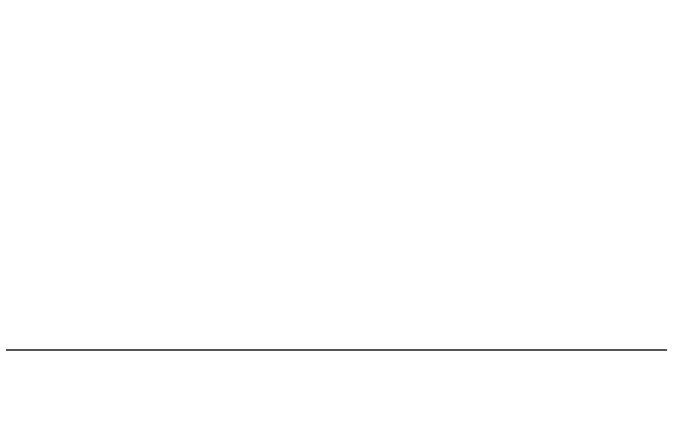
# Model space of a CAD drawing. Header units: metres. Extents: x 4 to 45, y -1 to 1222.
# Drawn here: x 38.741 to 39.934, y 1209.313 to 1210.055 of the extents above; entities that cross this region are included whole.
import ezdxf

# ---------------------------------------------------------------- set-up
doc = ezdxf.new("R2010")
doc.units = ezdxf.units.M
doc.layers.get('Defpoints').update_dxf_attribs({"color": 41})
doc.layers.add('A-ANNO-DIMS', color=7, linetype='Continuous', lineweight=9)
doc.styles.add('Arial Narrow_4', font='ARIALN.TTF', dxfattribs={"height": 0.125})
doc.dimstyles.new('Dimension_Standard_O__mm_', dxfattribs={"dimscale": 0.3048, "dimtxt": 0.127929, "dimasz": 0.410105, "dimexe": 0.393701, "dimexo": 0.246063, "dimgap": 0.246063, "dimtad": 1, "dimdec": 0, "dimlfac": 1000, "dimzin": 0, "dimdsep": 46, "dimtxsty": 'Arial Narrow_4', "dimsah": 1, "dimcen": 0.09, "dimaunit": 1, "dimadec": 4, "dimazin": 0, "dimtfac": 1, "dimtdec": 4, "dimtix": 1, "dimtmove": 0, "dimatfit": 3, "dimfxl": 1, "dimtvp": 1, "dimtfill": 1, "dimtolj": 1, "dimtzin": 0, "dimlwd": 18, "dimlwe": 18, "dimarcsym": 2})

# ---------------------------------------------------------------- blocks, each defined once
blk = doc.blocks.new('DIMBLOCK1-DRG-2873221 - NORTHERN SCREEN POST - PLAN')
at = {"layer": 'A-ANNO-DIMS', "color": 0, "lineweight": 18, "transparency": 16777216}
for p, q in [((43.0952, 1211.4277), (43.0952, 1209.3133)), ((9.4968, 1211.333), (9.4968, 1209.3133)), ((42.9702, 1209.4333), (9.6218, 1209.4333))]:
    blk.add_line(p, q, dxfattribs=at)
at = {"layer": 'A-ANNO-DIMS', "color": 0, "transparency": 16777216}
for points in [[(9.6218, 1209.4541), (9.6218, 1209.4124), (9.4968, 1209.4333)], [(42.9702, 1209.4541), (42.9702, 1209.4124), (43.0952, 1209.4333)]]:
    blk.add_solid(points, dxfattribs=at)
at = {"layer": 'Defpoints', "color": 0, "transparency": 16777216}
for p in [(43.0952, 1211.5027), (9.4968, 1211.408), (9.4968, 1209.4333)]:
    blk.add_point(p, dxfattribs=at)
at = {"layer": 'A-ANNO-DIMS', "color": 0, "lineweight": 18, "transparency": 16777216, "insert": (26.296, 1209.5729), "char_height": 0.125, "width": 4.610313, "attachment_point": 5, "style": 'Arial Narrow_4', "bg_fill": 3, "box_fill_scale": 1.1, "bg_fill_color": 256, "bg_fill_true_color": 13158600, "bg_fill_transparency": 0}
blk.add_mtext('\\A1;ANTI-THROW SCREENS ON RC UPSTAND FLOOD WALL', dxfattribs=at)

msp = doc.modelspace()

# ---------------------------------------------------------------- dimensions: what is measured, and where the dimension line sits
at = {"layer": 'A-ANNO-DIMS', "lineweight": 18}
dim = msp.add_linear_dim(base=(9.4968, 1209.4333), p1=(43.0952, 1211.5027), p2=(9.4968, 1211.408), text='ANTI-THROW SCREENS ON RC UPSTAND FLOOD WALL', dimstyle='Dimension_Standard_O__mm_', override={"dimpost": '<>', "dimfxl": 33.59847}, dxfattribs=at)
dim.commit()
dim.dimension.update_dxf_attribs({"geometry": 'DIMBLOCK1-DRG-2873221 - NORTHERN SCREEN POST - PLAN', "text_midpoint": (26.296, 1209.5729)})

doc.saveas('drawing.dxf')
